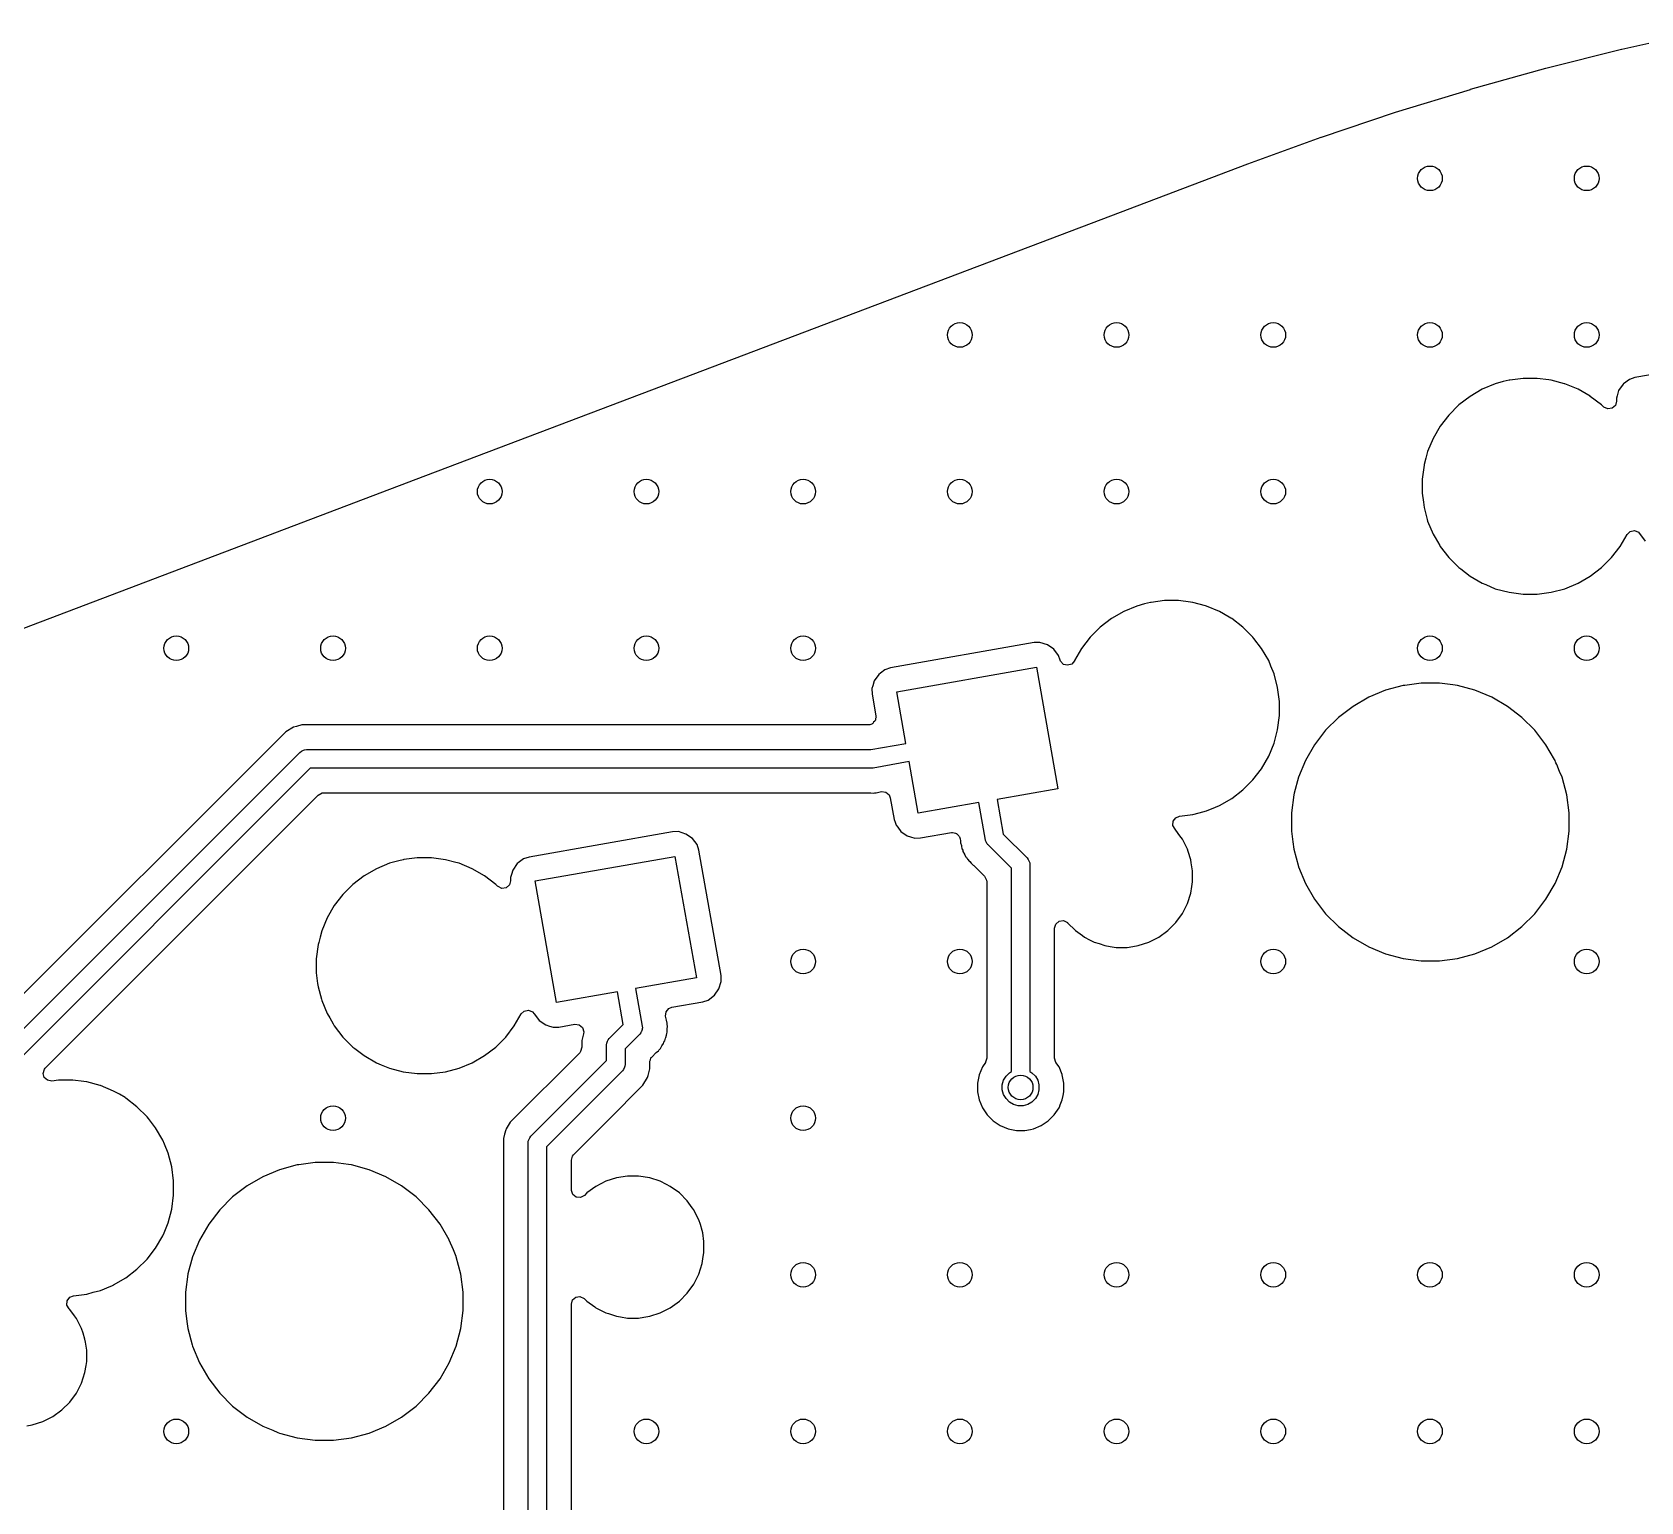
# Model space of a CAD drawing. Extents: x 2.6 to 14.2, y -9.4 to -3.8.
# Drawn here: x 10.091 to 11.118, y -4.775 to -3.837 of the extents above; entities that cross this region are included whole.
import ezdxf

# ---------------------------------------------------------------- set-up
doc = ezdxf.new("R2010")
doc.units = 0
doc.header["$MEASUREMENT"] = 0
doc.layers.add('BLACK', color=7, linetype='CONTINUOUS')

msp = doc.modelspace()

# ---------------------------------------------------------------- linework, layer by layer
at = {"layer": 'BLACK', "linetype": 'CONTINUOUS'}
for p, q in [((11.1056, -3.8481), (11.1543, -3.8372)), ((11.0572, -3.8602), (11.1055, -3.8481)), ((11.1055, -3.8481), (11.1056, -3.8481)), ((11.0091, -3.8736), (11.0571, -3.8602)), ((11.0571, -3.8602), (11.0572, -3.8602)), ((10.9613, -3.8883), (11.009, -3.8737)), ((11.009, -3.8737), (11.0091, -3.8736)), ((10.914, -3.9042), (10.9612, -3.8883)), ((10.9612, -3.8883), (10.9613, -3.8883)), ((10.867, -3.9213), (10.9138, -3.9042)), ((10.9138, -3.9042), (10.914, -3.9042)), ((10.7733, -3.9568), (10.8669, -3.9213)), ((10.8669, -3.9213), (10.867, -3.9213)), ((10.3363, -4.1226), (10.7733, -3.9568)), ((11.2056, -4.0416), (11.114, -4.0577)), ((11.0249, -4.0617), (11.0166, -4.0652)), ((11.03, -4.0603), (11.0249, -4.0617)), ((11.0337, -4.0594), (11.03, -4.0603)), ((11.0341, -4.0593), (11.0337, -4.0594)), ((11.0426, -4.0582), (11.0341, -4.0593)), ((11.0517, -4.0582), (11.0426, -4.0582)), ((11.0426, -4.0582), (11.0426, -4.0582)), ((11.0591, -4.0592), (11.0517, -4.0582)), ((11.0517, -4.0582), (11.0517, -4.0582)), ((11.0606, -4.0594), (11.0591, -4.0592)), ((11.069, -4.0616), (11.0606, -4.0594)), ((11.0693, -4.0617), (11.069, -4.0616)), ((11.0777, -4.0652), (11.0693, -4.0617)), ((11.1065, -4.0619), (11.1036, -4.066)), ((11.1068, -4.0617), (11.1065, -4.0619)), ((11.1105, -4.0589), (11.1068, -4.0617)), ((11.114, -4.0577), (11.1105, -4.0589)), ((11.114, -4.0577), (11.114, -4.0577)), ((11.0016, -4.0752), (10.9952, -4.0816)), ((11.0088, -4.0697), (11.0016, -4.0752)), ((11.0166, -4.0652), (11.0088, -4.0697)), ((11.0166, -4.0652), (11.0166, -4.0652)), ((11.0855, -4.0696), (11.0777, -4.0652)), ((11.0777, -4.0652), (11.0777, -4.0652)), ((11.0855, -4.0697), (11.0855, -4.0696)), ((11.0927, -4.0752), (11.0855, -4.0697)), ((11.0939, -4.0763), (11.0927, -4.0752)), ((11.0927, -4.0752), (11.0927, -4.0752)), ((11.1022, -4.0728), (11.1015, -4.0755)), ((11.1026, -4.0694), (11.1022, -4.0708)), ((11.1022, -4.0708), (11.1022, -4.0708)), ((11.1022, -4.0708), (11.1022, -4.0728)), ((11.1036, -4.066), (11.1026, -4.0694)), ((10.9952, -4.0816), (10.9897, -4.0887)), ((11.0942, -4.0766), (11.0939, -4.0763)), ((11.0967, -4.0777), (11.0942, -4.0766)), ((11.0994, -4.0773), (11.0967, -4.0777)), ((11.1015, -4.0755), (11.0994, -4.0773)), ((10.9897, -4.0887), (10.9852, -4.0966)), ((10.9817, -4.1049), (10.9806, -4.1092)), ((10.9852, -4.0966), (10.9817, -4.1049)), ((10.9852, -4.0966), (10.9852, -4.0966)), ((10.9794, -4.1136), (10.9782, -4.1226)), ((10.9795, -4.1133), (10.9794, -4.1136)), ((10.9794, -4.1136), (10.9794, -4.1136)), ((10.9806, -4.1092), (10.9795, -4.1133)), ((9.4671, -4.4522), (10.3363, -4.1226)), ((10.9782, -4.1226), (10.9782, -4.1316)), ((10.9782, -4.1316), (10.979, -4.1373)), ((10.979, -4.1373), (10.9794, -4.1406)), ((10.9794, -4.1406), (10.9815, -4.1484)), ((10.9815, -4.1484), (10.9817, -4.1493)), ((10.9817, -4.1493), (10.9852, -4.1576)), ((11.109, -4.1579), (11.111, -4.156)), ((11.111, -4.156), (11.1137, -4.1554)), ((11.1137, -4.1554), (11.1162, -4.1565)), ((11.1162, -4.1565), (11.1173, -4.1578)), ((10.9852, -4.1576), (10.9852, -4.1576)), ((10.9852, -4.1576), (10.9865, -4.1599)), ((10.9865, -4.1599), (10.9894, -4.1649)), ((10.9894, -4.1649), (10.9897, -4.1655)), ((10.9897, -4.1655), (10.9952, -4.1726)), ((11.0991, -4.1726), (11.1046, -4.1655)), ((11.1046, -4.1655), (11.109, -4.1579)), ((11.1173, -4.1578), (11.1173, -4.1578)), ((11.1173, -4.1578), (11.1173, -4.1578)), ((11.1173, -4.1578), (11.1175, -4.158)), ((11.1175, -4.158), (11.1175, -4.1581)), ((11.1175, -4.1581), (11.1205, -4.1621)), ((10.9952, -4.1726), (10.9952, -4.1726)), ((10.9952, -4.1726), (11.0016, -4.179)), ((11.0927, -4.179), (11.0991, -4.1726)), ((11.0991, -4.1726), (11.0991, -4.1726)), ((11.0991, -4.1726), (11.0991, -4.1726)), ((11.0016, -4.179), (11.0016, -4.179)), ((11.0016, -4.179), (11.0016, -4.179)), ((11.0016, -4.179), (11.0028, -4.1799)), ((11.0028, -4.1799), (11.0088, -4.1845)), ((11.0088, -4.1845), (11.0088, -4.1845)), ((11.0088, -4.1845), (11.0088, -4.1845)), ((11.0088, -4.1845), (11.0166, -4.189)), ((11.0777, -4.189), (11.0855, -4.1845)), ((11.0855, -4.1845), (11.0927, -4.179)), ((11.0927, -4.179), (11.0927, -4.179)), ((11.0927, -4.179), (11.0927, -4.179)), ((11.0166, -4.189), (11.0166, -4.189)), ((11.0166, -4.189), (11.0166, -4.189)), ((11.0166, -4.189), (11.0188, -4.1899)), ((11.0188, -4.1899), (11.0249, -4.1925)), ((11.0249, -4.1925), (11.0337, -4.1948)), ((11.0337, -4.1948), (11.0426, -4.196)), ((11.0426, -4.196), (11.0426, -4.196)), ((11.0426, -4.196), (11.0517, -4.196)), ((11.0517, -4.196), (11.0606, -4.1948)), ((11.0517, -4.196), (11.0517, -4.196)), ((11.0606, -4.1948), (11.0693, -4.1925)), ((11.0693, -4.1925), (11.0777, -4.189)), ((10.7878, -4.207), (10.7799, -4.2116)), ((10.7961, -4.2036), (10.7878, -4.207)), ((10.7878, -4.207), (10.7878, -4.207)), ((10.8011, -4.2022), (10.7961, -4.2036)), ((10.8048, -4.2013), (10.8011, -4.2022)), ((10.8053, -4.2012), (10.8048, -4.2013)), ((10.8138, -4.2001), (10.8053, -4.2012)), ((10.8228, -4.2001), (10.8138, -4.2001)), ((10.8138, -4.2001), (10.8138, -4.2001)), ((10.8303, -4.2011), (10.8228, -4.2001)), ((10.8228, -4.2001), (10.8228, -4.2001)), ((10.8318, -4.2013), (10.8303, -4.2011)), ((10.8399, -4.2034), (10.8318, -4.2013)), ((10.8405, -4.2036), (10.8399, -4.2034)), ((10.8489, -4.207), (10.8405, -4.2036)), ((10.8515, -4.2086), (10.8489, -4.207)), ((10.8489, -4.207), (10.8489, -4.207)), ((10.8562, -4.2113), (10.8515, -4.2086)), ((10.7728, -4.2171), (10.7664, -4.2235)), ((10.7799, -4.2116), (10.7728, -4.2171)), ((10.8567, -4.2116), (10.8562, -4.2113)), ((10.8638, -4.2171), (10.8567, -4.2116)), ((10.8702, -4.2235), (10.8638, -4.2171)), ((10.8638, -4.2171), (10.8638, -4.2171)), ((10.7306, -4.2269), (10.639, -4.243)), ((10.7343, -4.2268), (10.7306, -4.2269)), ((10.7306, -4.2269), (10.7306, -4.2269)), ((10.7391, -4.2283), (10.7343, -4.2268)), ((10.7432, -4.2311), (10.7391, -4.2283)), ((10.7391, -4.2283), (10.7391, -4.2283)), ((10.7664, -4.2235), (10.7609, -4.2306)), ((10.8708, -4.2242), (10.8702, -4.2235)), ((10.8702, -4.2235), (10.8702, -4.2235)), ((10.8702, -4.2235), (10.8702, -4.2235)), ((10.8757, -4.2306), (10.8708, -4.2242)), ((10.7462, -4.2351), (10.7432, -4.2311)), ((10.7432, -4.2311), (10.7432, -4.2311)), ((10.7472, -4.2382), (10.7462, -4.2351)), ((10.7462, -4.2351), (10.7462, -4.2351)), ((10.7462, -4.2351), (10.7462, -4.2351)), ((10.7475, -4.2388), (10.7472, -4.2382)), ((10.7494, -4.2408), (10.7475, -4.2388)), ((10.7563, -4.2386), (10.7546, -4.2406)), ((10.7564, -4.2384), (10.7563, -4.2386)), ((10.7563, -4.2386), (10.7563, -4.2386)), ((10.7609, -4.2306), (10.7564, -4.2384)), ((10.8803, -4.2384), (10.8757, -4.2306)), ((10.8757, -4.2306), (10.8757, -4.2306)), ((10.8757, -4.2306), (10.8757, -4.2306)), ((10.8817, -4.242), (10.8803, -4.2384)), ((10.8803, -4.2384), (10.8803, -4.2384)), ((10.8803, -4.2384), (10.8803, -4.2384)), ((10.6314, -4.2472), (10.6286, -4.2513)), ((10.6325, -4.2464), (10.6314, -4.2472)), ((10.6354, -4.2442), (10.6325, -4.2464)), ((10.639, -4.243), (10.6354, -4.2442)), ((10.639, -4.243), (10.639, -4.243)), ((10.6429, -4.2583), (10.7321, -4.2426)), ((10.7321, -4.2426), (10.7458, -4.3202)), ((10.752, -4.2414), (10.7494, -4.2408)), ((10.7546, -4.2406), (10.752, -4.2414)), ((10.8837, -4.2468), (10.8817, -4.242)), ((10.886, -4.2555), (10.8837, -4.2468)), ((10.6276, -4.2544), (10.6271, -4.2561)), ((10.6271, -4.2561), (10.6271, -4.2561)), ((10.6271, -4.2561), (10.6272, -4.2599)), ((10.6272, -4.2599), (10.6272, -4.2599)), ((10.6272, -4.2599), (10.6296, -4.2737)), ((10.6286, -4.2513), (10.6276, -4.2544)), ((10.6487, -4.2913), (10.6429, -4.2583)), ((10.8872, -4.2645), (10.886, -4.2555)), ((10.9549, -4.2573), (10.9441, -4.2618)), ((10.9661, -4.2543), (10.9549, -4.2573)), ((10.9549, -4.2573), (10.9549, -4.2573)), ((10.9672, -4.2542), (10.9661, -4.2543)), ((10.9776, -4.2528), (10.9672, -4.2542)), ((10.9892, -4.2528), (10.9776, -4.2528)), ((10.9776, -4.2528), (10.9776, -4.2528)), ((10.9977, -4.2539), (10.9892, -4.2528)), ((10.9892, -4.2528), (10.9892, -4.2528)), ((11.0007, -4.2543), (10.9977, -4.2539)), ((11.0119, -4.2573), (11.0007, -4.2543)), ((11.0227, -4.2618), (11.0119, -4.2573)), ((11.0119, -4.2573), (11.0119, -4.2573)), ((11.0119, -4.2573), (11.0119, -4.2573)), ((10.8872, -4.2735), (10.8872, -4.2645)), ((10.9341, -4.2676), (10.9248, -4.2747)), ((10.9441, -4.2618), (10.9341, -4.2676)), ((10.9441, -4.2618), (10.9441, -4.2618)), ((11.0327, -4.2676), (11.0227, -4.2618)), ((11.0227, -4.2618), (11.0227, -4.2618)), ((11.0419, -4.2747), (11.0327, -4.2676)), ((10.26, -4.2804), (10.2579, -4.2809)), ((10.2634, -4.2795), (10.26, -4.2804)), ((10.26, -4.2804), (10.26, -4.2804)), ((10.6246, -4.2795), (10.2634, -4.2795)), ((10.6254, -4.2794), (10.6246, -4.2795)), ((10.6257, -4.2793), (10.6254, -4.2794)), ((10.627, -4.2789), (10.6257, -4.2793)), ((10.6272, -4.2787), (10.627, -4.2789)), ((10.6276, -4.2786), (10.6272, -4.2787)), ((10.6282, -4.2778), (10.6276, -4.2786)), ((10.629, -4.277), (10.6282, -4.2778)), ((10.6291, -4.2767), (10.629, -4.277)), ((10.6293, -4.2764), (10.6291, -4.2767)), ((10.6294, -4.2754), (10.6293, -4.2764)), ((10.6297, -4.2744), (10.6294, -4.2754)), ((10.6296, -4.2737), (10.6296, -4.274)), ((10.6296, -4.274), (10.6297, -4.2744)), ((10.886, -4.2825), (10.8872, -4.2735)), ((10.9248, -4.2747), (10.9166, -4.2829)), ((10.9248, -4.2747), (10.9248, -4.2747)), ((11.0502, -4.2829), (11.0419, -4.2747)), ((11.0419, -4.2747), (11.0419, -4.2747)), ((10.253, -4.2838), (10.0069, -4.5299)), ((10.2579, -4.2809), (10.253, -4.2838)), ((10.253, -4.2838), (10.253, -4.2838)), ((10.2579, -4.2809), (10.2579, -4.2809)), ((10.8837, -4.2912), (10.886, -4.2825)), ((10.9166, -4.2829), (10.9096, -4.2921)), ((10.9166, -4.2829), (10.9166, -4.2829)), ((11.0572, -4.2921), (11.0502, -4.2829)), ((11.0502, -4.2829), (11.0502, -4.2829)), ((10.0069, -4.5522), (10.2621, -4.297)), ((10.2621, -4.297), (10.263, -4.2962)), ((10.263, -4.2962), (10.2644, -4.2956)), ((10.2644, -4.2956), (10.2651, -4.2953)), ((10.2651, -4.2953), (10.2663, -4.2952)), ((10.2663, -4.2952), (10.6264, -4.2952)), ((10.6264, -4.2952), (10.6487, -4.2913)), ((10.8757, -4.3074), (10.8803, -4.2995)), ((10.8803, -4.2995), (10.8837, -4.2912)), ((10.9096, -4.2921), (10.9038, -4.3022)), ((11.0627, -4.3016), (11.0572, -4.2921)), ((10.2687, -4.307), (10.0265, -4.5493)), ((10.6267, -4.307), (10.2687, -4.307)), ((10.6268, -4.307), (10.6267, -4.307)), ((10.6269, -4.307), (10.6268, -4.307)), ((10.6268, -4.307), (10.6268, -4.307)), ((10.6272, -4.307), (10.6269, -4.307)), ((10.6279, -4.307), (10.6272, -4.307)), ((10.6508, -4.3029), (10.6279, -4.307)), ((10.6566, -4.3359), (10.6508, -4.3029)), ((10.8702, -4.3145), (10.8757, -4.3074)), ((10.9038, -4.3022), (10.8993, -4.3129)), ((10.9038, -4.3022), (10.9038, -4.3022)), ((11.063, -4.3022), (11.0627, -4.3016)), ((11.0634, -4.3031), (11.063, -4.3022)), ((11.0636, -4.3036), (11.0634, -4.3031)), ((11.0641, -4.3048), (11.0636, -4.3036)), ((11.0659, -4.3091), (11.0641, -4.3048)), ((11.0675, -4.3129), (11.0659, -4.3091)), ((10.7458, -4.3202), (10.707, -4.327)), ((10.8567, -4.3264), (10.8638, -4.3209)), ((10.8638, -4.3209), (10.8702, -4.3145)), ((10.8638, -4.3209), (10.8638, -4.3209)), ((10.8638, -4.3209), (10.8638, -4.3209)), ((10.8702, -4.3145), (10.8702, -4.3145)), ((10.8702, -4.3145), (10.8702, -4.3145)), ((10.8993, -4.3129), (10.8966, -4.323)), ((10.8993, -4.3129), (10.8993, -4.3129)), ((11.0705, -4.3241), (11.0675, -4.3129)), ((10.0996, -4.4985), (10.2738, -4.3242)), ((10.2738, -4.3242), (10.2762, -4.3229)), ((10.2762, -4.3229), (10.2773, -4.3228)), ((10.2773, -4.3228), (10.6237, -4.3228)), ((10.6237, -4.3228), (10.624, -4.3228)), ((10.624, -4.3228), (10.624, -4.3228)), ((10.624, -4.3228), (10.6257, -4.3228)), ((10.6257, -4.3228), (10.6257, -4.3228)), ((10.6257, -4.3228), (10.6262, -4.3228)), ((10.6262, -4.3228), (10.6263, -4.3228)), ((10.6263, -4.3228), (10.6278, -4.323)), ((10.6278, -4.323), (10.6288, -4.3228)), ((10.6288, -4.3228), (10.6297, -4.3228)), ((10.6297, -4.3228), (10.6316, -4.3223)), ((10.6316, -4.3223), (10.6332, -4.322)), ((10.6332, -4.322), (10.6359, -4.3223)), ((10.6359, -4.3223), (10.6381, -4.3241)), ((10.6381, -4.3241), (10.6388, -4.326)), ((10.6388, -4.326), (10.6413, -4.3398)), ((10.6954, -4.329), (10.6566, -4.3359)), ((10.6996, -4.353), (10.6954, -4.329)), ((10.707, -4.327), (10.7109, -4.3491)), ((10.8405, -4.3344), (10.8463, -4.332)), ((10.8463, -4.332), (10.8488, -4.3309)), ((10.8488, -4.3309), (10.8489, -4.3309)), ((10.8489, -4.3309), (10.8567, -4.3264)), ((10.8489, -4.3309), (10.8489, -4.3309)), ((10.8489, -4.3309), (10.8489, -4.3309)), ((10.8963, -4.3241), (10.8948, -4.3356)), ((10.8966, -4.323), (10.8963, -4.3241)), ((10.8963, -4.3241), (10.8963, -4.3241)), ((11.072, -4.3356), (11.0705, -4.3241)), ((10.6413, -4.3398), (10.6413, -4.3398)), ((10.6413, -4.3398), (10.6419, -4.3416)), ((10.6419, -4.3416), (10.6425, -4.3434)), ((10.8192, -4.3437), (10.8194, -4.341)), ((10.8194, -4.341), (10.821, -4.3388)), ((10.821, -4.3388), (10.8233, -4.3378)), ((10.8233, -4.3378), (10.8318, -4.3367)), ((10.8318, -4.3367), (10.8359, -4.3356)), ((10.8359, -4.3356), (10.8405, -4.3344)), ((10.8948, -4.3356), (10.8948, -4.3472)), ((11.072, -4.3472), (11.072, -4.3356)), ((10.4999, -4.3477), (10.4083, -4.3638)), ((10.5037, -4.3476), (10.4999, -4.3477)), ((10.4999, -4.3477), (10.4999, -4.3477)), ((10.5084, -4.3491), (10.5037, -4.3476)), ((10.5125, -4.3519), (10.5084, -4.3491)), ((10.5084, -4.3491), (10.5084, -4.3491)), ((10.5155, -4.3559), (10.5125, -4.3519)), ((10.5125, -4.3519), (10.5125, -4.3519)), ((10.6425, -4.3434), (10.6436, -4.3448)), ((10.6436, -4.3448), (10.6455, -4.3474)), ((10.6455, -4.3474), (10.6455, -4.3474)), ((10.6455, -4.3474), (10.6496, -4.3502)), ((10.6496, -4.3502), (10.6496, -4.3502)), ((10.6496, -4.3502), (10.6517, -4.3509)), ((10.6517, -4.3509), (10.6544, -4.3517)), ((10.6544, -4.3517), (10.6581, -4.3516)), ((10.6581, -4.3516), (10.6778, -4.3482)), ((10.6778, -4.3482), (10.6781, -4.3482)), ((10.6781, -4.3482), (10.6785, -4.3481)), ((10.6785, -4.3481), (10.6795, -4.3484)), ((10.6795, -4.3484), (10.6805, -4.3485)), ((10.6805, -4.3485), (10.6808, -4.3487)), ((10.6808, -4.3487), (10.6811, -4.3488)), ((10.6811, -4.3488), (10.6818, -4.3495)), ((10.6818, -4.3495), (10.6826, -4.3502)), ((10.6826, -4.3502), (10.6828, -4.3506)), ((10.6828, -4.3506), (10.683, -4.3508)), ((10.683, -4.3508), (10.6834, -4.3521)), ((10.6834, -4.3521), (10.6837, -4.3534)), ((10.7109, -4.3491), (10.7262, -4.3644)), ((10.8205, -4.3461), (10.8192, -4.3437)), ((10.821, -4.3466), (10.8205, -4.3461)), ((10.8236, -4.3503), (10.821, -4.3466)), ((10.821, -4.3466), (10.821, -4.3466)), ((10.8252, -4.3524), (10.8236, -4.3503)), ((10.8269, -4.3558), (10.8252, -4.3524)), ((10.8948, -4.3472), (10.8957, -4.3542)), ((11.0705, -4.3587), (11.072, -4.3472)), ((10.5167, -4.3595), (10.5155, -4.3559)), ((10.5309, -4.4394), (10.5167, -4.3595)), ((10.6837, -4.3534), (10.6837, -4.3542)), ((10.6837, -4.3542), (10.6837, -4.3548)), ((10.6837, -4.3548), (10.6842, -4.3564)), ((10.6842, -4.3564), (10.6843, -4.3568)), ((10.6843, -4.3568), (10.6845, -4.3585)), ((10.6845, -4.3585), (10.6847, -4.3588)), ((10.6847, -4.3588), (10.685, -4.3594)), ((10.685, -4.3594), (10.6852, -4.3603)), ((10.6852, -4.3603), (10.6862, -4.3619)), ((10.6862, -4.3619), (10.6862, -4.362)), ((10.6862, -4.362), (10.6862, -4.3621)), ((10.6862, -4.3621), (10.6862, -4.3621)), ((10.6862, -4.3621), (10.687, -4.3637)), ((10.6996, -4.3531), (10.6996, -4.353)), ((10.6996, -4.353), (10.6996, -4.353)), ((10.6996, -4.3532), (10.6996, -4.3531)), ((10.6999, -4.3541), (10.6996, -4.3532)), ((10.7002, -4.3546), (10.6999, -4.3541)), ((10.7005, -4.3552), (10.7002, -4.3546)), ((10.7011, -4.3559), (10.7005, -4.3552)), ((10.7005, -4.3552), (10.7005, -4.3552)), ((10.7011, -4.356), (10.7011, -4.3559)), ((10.7012, -4.356), (10.7011, -4.356)), ((10.7012, -4.3561), (10.7012, -4.356)), ((10.7161, -4.371), (10.7012, -4.3561)), ((10.8284, -4.3588), (10.8269, -4.3558)), ((10.8289, -4.3602), (10.8284, -4.3588)), ((10.8284, -4.3588), (10.8284, -4.3588)), ((10.8306, -4.3655), (10.8289, -4.3602)), ((10.8957, -4.3542), (10.8963, -4.3587)), ((10.8963, -4.3587), (10.8993, -4.3698)), ((11.0675, -4.37), (11.0705, -4.3587)), ((10.3109, -4.3713), (10.3031, -4.3758)), ((10.3192, -4.3678), (10.3109, -4.3713)), ((10.3109, -4.3713), (10.3109, -4.3713)), ((10.3253, -4.3662), (10.3192, -4.3678)), ((10.328, -4.3655), (10.3253, -4.3662)), ((10.3284, -4.3654), (10.328, -4.3655)), ((10.3369, -4.3643), (10.3284, -4.3654)), ((10.346, -4.3643), (10.3369, -4.3643)), ((10.3369, -4.3643), (10.3369, -4.3643)), ((10.3534, -4.3653), (10.346, -4.3643)), ((10.346, -4.3643), (10.346, -4.3643)), ((10.3549, -4.3655), (10.3534, -4.3653)), ((10.3616, -4.3673), (10.3549, -4.3655)), ((10.3636, -4.3678), (10.3616, -4.3673)), ((10.372, -4.3713), (10.3636, -4.3678)), ((10.3798, -4.3758), (10.372, -4.3713)), ((10.372, -4.3713), (10.372, -4.3713)), ((10.3979, -4.3721), (10.3971, -4.3749)), ((10.4008, -4.368), (10.3979, -4.3721)), ((10.4014, -4.3676), (10.4008, -4.368)), ((10.4048, -4.365), (10.4014, -4.3676)), ((10.4083, -4.3638), (10.4048, -4.365)), ((10.4083, -4.3638), (10.4083, -4.3638)), ((10.4123, -4.3791), (10.5014, -4.3634)), ((10.5014, -4.3634), (10.5151, -4.441)), ((10.687, -4.3637), (10.687, -4.3637)), ((10.687, -4.3637), (10.6873, -4.3641)), ((10.6873, -4.3641), (10.6876, -4.3644)), ((10.6876, -4.3644), (10.6881, -4.3652)), ((10.6881, -4.3652), (10.6894, -4.3666)), ((10.6894, -4.3666), (10.6895, -4.3667)), ((10.6895, -4.3667), (10.6904, -4.3678)), ((10.6904, -4.3678), (10.6906, -4.368)), ((10.6906, -4.368), (10.6911, -4.3683)), ((10.6911, -4.3683), (10.6917, -4.3689)), ((10.6917, -4.3689), (10.6921, -4.3693)), ((10.6921, -4.3693), (10.6921, -4.3693)), ((10.6921, -4.3693), (10.6923, -4.3695)), ((10.6923, -4.3695), (10.6923, -4.3695)), ((10.6923, -4.3695), (10.6923, -4.3695)), ((10.6923, -4.3695), (10.6989, -4.3761)), ((10.7161, -4.5007), (10.7161, -4.371)), ((10.7262, -4.3644), (10.7269, -4.3653)), ((10.7269, -4.3653), (10.7273, -4.3662)), ((10.7273, -4.3662), (10.7278, -4.3674)), ((10.7278, -4.3674), (10.7279, -4.3686)), ((10.7279, -4.3686), (10.7279, -4.5007)), ((10.8309, -4.3676), (10.8306, -4.3655)), ((10.8317, -4.3726), (10.8309, -4.3676)), ((10.8317, -4.3797), (10.8317, -4.3726)), ((10.8993, -4.3698), (10.8993, -4.37)), ((10.8993, -4.37), (10.8993, -4.37)), ((10.8993, -4.37), (10.9038, -4.3807)), ((11.063, -4.3807), (11.0675, -4.37)), ((10.2959, -4.3813), (10.2895, -4.3877)), ((10.3031, -4.3758), (10.2959, -4.3813)), ((10.387, -4.3813), (10.3798, -4.3758)), ((10.3882, -4.3825), (10.387, -4.3813)), ((10.387, -4.3813), (10.387, -4.3813)), ((10.3885, -4.3827), (10.3882, -4.3825)), ((10.391, -4.3838), (10.3885, -4.3827)), ((10.3958, -4.3816), (10.3937, -4.3834)), ((10.3965, -4.3789), (10.3958, -4.3816)), ((10.3971, -4.3749), (10.3964, -4.3769)), ((10.3964, -4.3769), (10.3964, -4.3769)), ((10.3964, -4.3769), (10.3965, -4.3789)), ((10.4259, -4.4567), (10.4123, -4.3791)), ((10.6989, -4.3761), (10.7002, -4.3785)), ((10.7002, -4.3785), (10.7004, -4.3796)), ((10.7004, -4.3796), (10.7004, -4.4922)), ((10.8306, -4.3868), (10.8313, -4.3826)), ((10.8313, -4.3826), (10.8317, -4.3797)), ((10.9038, -4.3807), (10.9038, -4.3807)), ((10.9038, -4.3807), (10.9096, -4.3908)), ((11.0572, -4.3908), (11.063, -4.3807)), ((10.2895, -4.3877), (10.284, -4.3948)), ((10.3937, -4.3834), (10.391, -4.3838)), ((10.8252, -4.3999), (10.8284, -4.3935)), ((10.8284, -4.3935), (10.8306, -4.3868)), ((10.9096, -4.3908), (10.9166, -4.4)), ((11.0502, -4.4), (11.0572, -4.3908)), ((10.2795, -4.4027), (10.276, -4.411)), ((10.284, -4.3948), (10.2795, -4.4027)), ((10.2795, -4.4027), (10.2795, -4.4027)), ((10.821, -4.4057), (10.8252, -4.3999)), ((10.9166, -4.4), (10.9166, -4.4)), ((10.9166, -4.4), (10.9248, -4.4082)), ((11.0419, -4.4082), (11.0502, -4.4)), ((10.276, -4.411), (10.275, -4.4149)), ((10.7437, -4.4093), (10.7445, -4.4066)), ((10.7437, -4.4922), (10.7437, -4.4093)), ((10.7445, -4.4066), (10.7466, -4.4048)), ((10.7466, -4.4048), (10.7493, -4.4044)), ((10.7493, -4.4044), (10.7518, -4.4056)), ((10.7518, -4.4056), (10.752, -4.4058)), ((10.752, -4.4058), (10.7569, -4.4107)), ((10.7569, -4.4107), (10.7569, -4.4107)), ((10.7569, -4.4107), (10.7615, -4.414)), ((10.7615, -4.414), (10.7627, -4.4149)), ((10.8102, -4.4149), (10.8159, -4.4107)), ((10.8159, -4.4107), (10.821, -4.4057)), ((10.9248, -4.4082), (10.9248, -4.4082)), ((10.9248, -4.4082), (10.9341, -4.4153)), ((11.0327, -4.4153), (11.0419, -4.4082)), ((10.2737, -4.4197), (10.2725, -4.4287)), ((10.2741, -4.4183), (10.2737, -4.4197)), ((10.2737, -4.4197), (10.2737, -4.4197)), ((10.275, -4.4149), (10.2741, -4.4183)), ((10.7627, -4.4149), (10.766, -4.4166)), ((10.766, -4.4166), (10.769, -4.4181)), ((10.769, -4.4181), (10.769, -4.4181)), ((10.769, -4.4181), (10.7721, -4.4191)), ((10.7721, -4.4191), (10.7758, -4.4203)), ((10.7758, -4.4203), (10.7791, -4.4209)), ((10.7791, -4.4209), (10.7829, -4.4215)), ((10.7829, -4.4215), (10.7829, -4.4215)), ((10.7829, -4.4215), (10.79, -4.4215)), ((10.79, -4.4215), (10.7936, -4.4209)), ((10.7936, -4.4209), (10.797, -4.4203)), ((10.797, -4.4203), (10.8038, -4.4181)), ((10.8038, -4.4181), (10.8102, -4.4149)), ((10.9341, -4.4153), (10.9441, -4.4211)), ((10.9441, -4.4211), (10.9441, -4.4211)), ((10.9441, -4.4211), (10.9441, -4.4211)), ((10.9441, -4.4211), (10.9549, -4.4255)), ((11.0119, -4.4255), (11.0227, -4.4211)), ((11.0227, -4.4211), (11.0327, -4.4153)), ((10.2725, -4.4287), (10.2725, -4.4377)), ((10.9549, -4.4255), (10.9661, -4.4285)), ((10.9661, -4.4285), (10.9776, -4.43)), ((10.9776, -4.43), (10.9776, -4.43)), ((10.9776, -4.43), (10.9892, -4.43)), ((10.9892, -4.43), (11.0007, -4.4285)), ((10.9892, -4.43), (10.9892, -4.43)), ((11.0007, -4.4285), (11.0119, -4.4255)), ((10.2725, -4.4377), (10.2734, -4.4446)), ((10.2734, -4.4446), (10.2737, -4.4467)), ((10.5151, -4.441), (10.4763, -4.4478)), ((10.5295, -4.448), (10.5309, -4.4432)), ((10.5309, -4.4432), (10.5309, -4.4394)), ((10.2737, -4.4467), (10.2758, -4.4546)), ((10.2758, -4.4546), (10.276, -4.4554)), ((10.4647, -4.4498), (10.4259, -4.4567)), ((10.4684, -4.4707), (10.4647, -4.4498)), ((10.4763, -4.4478), (10.4805, -4.4717)), ((10.5191, -4.4563), (10.5226, -4.4551)), ((10.5226, -4.4551), (10.5266, -4.452)), ((10.5266, -4.452), (10.5295, -4.448)), ((10.276, -4.4554), (10.2795, -4.4637)), ((10.2795, -4.4637), (10.2795, -4.4637)), ((10.2795, -4.4637), (10.2811, -4.4665)), ((10.3989, -4.4716), (10.4033, -4.464)), ((10.4033, -4.464), (10.4052, -4.4621)), ((10.4052, -4.4621), (10.408, -4.4615)), ((10.408, -4.4615), (10.4105, -4.4626)), ((10.4105, -4.4626), (10.4116, -4.4639)), ((10.4116, -4.4639), (10.4116, -4.4639)), ((10.4116, -4.4639), (10.4116, -4.4639)), ((10.4116, -4.4639), (10.4118, -4.4641)), ((10.4118, -4.4641), (10.4118, -4.4642)), ((10.4118, -4.4642), (10.4148, -4.4682)), ((10.4954, -4.4654), (10.4957, -4.4627)), ((10.4959, -4.468), (10.4954, -4.4654)), ((10.4957, -4.4627), (10.4975, -4.4605)), ((10.4975, -4.4605), (10.4994, -4.4597)), ((10.4994, -4.4597), (10.5191, -4.4563)), ((10.2811, -4.4665), (10.2832, -4.4702)), ((10.2832, -4.4702), (10.284, -4.4716)), ((10.284, -4.4716), (10.2895, -4.4787)), ((10.3934, -4.4787), (10.3989, -4.4716)), ((10.4148, -4.4682), (10.4148, -4.4682)), ((10.4148, -4.4682), (10.4189, -4.471)), ((10.4189, -4.471), (10.4189, -4.471)), ((10.4189, -4.471), (10.4213, -4.4718)), ((10.4213, -4.4718), (10.4237, -4.4725)), ((10.4237, -4.4725), (10.4274, -4.4724)), ((10.4274, -4.4724), (10.4376, -4.4706)), ((10.4376, -4.4706), (10.4403, -4.4709)), ((10.4403, -4.4709), (10.4424, -4.4727)), ((10.4424, -4.4727), (10.4433, -4.4753)), ((10.4433, -4.4753), (10.4431, -4.4767)), ((10.4595, -4.4796), (10.4684, -4.4707)), ((10.4798, -4.4755), (10.4796, -4.476)), ((10.4801, -4.4751), (10.4798, -4.4755)), ((10.4803, -4.4745), (10.4801, -4.4751)), ((10.4805, -4.4739), (10.4803, -4.4745)), ((10.4805, -4.4717), (10.4806, -4.4728)), ((10.4806, -4.4728), (10.4805, -4.4734)), ((10.4805, -4.4734), (10.4805, -4.4739)), ((10.4964, -4.4699), (10.4959, -4.468)), ((10.4962, -4.4765), (10.4964, -4.4756)), ((10.4964, -4.4708), (10.4964, -4.4699)), ((10.4966, -4.4718), (10.4964, -4.4708)), ((10.4964, -4.4737), (10.4966, -4.4718)), ((10.4964, -4.4756), (10.4964, -4.4737)), ((10.2895, -4.4787), (10.2895, -4.4787)), ((10.2895, -4.4787), (10.2959, -4.4851)), ((10.2959, -4.4851), (10.2959, -4.4851)), ((10.2959, -4.4851), (10.2959, -4.4851)), ((10.2959, -4.4851), (10.2971, -4.486)), ((10.3798, -4.4906), (10.387, -4.4851)), ((10.387, -4.4851), (10.3934, -4.4787)), ((10.387, -4.4851), (10.387, -4.4851)), ((10.387, -4.4851), (10.387, -4.4851)), ((10.3934, -4.4787), (10.3934, -4.4787)), ((10.3934, -4.4787), (10.3934, -4.4787)), ((10.442, -4.4852), (10.4412, -4.4879)), ((10.4431, -4.4767), (10.442, -4.4809)), ((10.442, -4.4809), (10.442, -4.4852)), ((10.4578, -4.4838), (10.4579, -4.4826)), ((10.4578, -4.4938), (10.4578, -4.4838)), ((10.4579, -4.4826), (10.4584, -4.4814)), ((10.4584, -4.4814), (10.4588, -4.4805)), ((10.4588, -4.4805), (10.4595, -4.4796)), ((10.4789, -4.4769), (10.4696, -4.4862)), ((10.4796, -4.476), (10.4789, -4.4769)), ((10.4921, -4.486), (10.493, -4.4844)), ((10.493, -4.4844), (10.4941, -4.4828)), ((10.4941, -4.4828), (10.4944, -4.4819)), ((10.4944, -4.4819), (10.4949, -4.4811)), ((10.4949, -4.4811), (10.4954, -4.4795)), ((10.4954, -4.4795), (10.4955, -4.479)), ((10.4955, -4.479), (10.4961, -4.4775)), ((10.4961, -4.4775), (10.4962, -4.4765)), ((10.2971, -4.486), (10.3031, -4.4906)), ((10.3031, -4.4906), (10.3031, -4.4906)), ((10.3031, -4.4906), (10.3031, -4.4906)), ((10.3031, -4.4906), (10.3109, -4.4951)), ((10.3109, -4.4951), (10.3109, -4.4951)), ((10.3109, -4.4951), (10.3109, -4.4951)), ((10.3109, -4.4951), (10.3139, -4.4964)), ((10.3636, -4.4986), (10.372, -4.4951)), ((10.372, -4.4951), (10.3798, -4.4906)), ((10.4406, -4.4887), (10.3963, -4.533)), ((10.4094, -4.5421), (10.4578, -4.4938)), ((10.4412, -4.4879), (10.4406, -4.4887)), ((10.4696, -4.4862), (10.4696, -4.4962)), ((10.4854, -4.4941), (10.4858, -4.4932)), ((10.4854, -4.4945), (10.4854, -4.4941)), ((10.4854, -4.4991), (10.4854, -4.4945)), ((10.4858, -4.4932), (10.4861, -4.4921)), ((10.4861, -4.4921), (10.4865, -4.4917)), ((10.4865, -4.4917), (10.4865, -4.4916)), ((10.4865, -4.4916), (10.4866, -4.4916)), ((10.4866, -4.4916), (10.4868, -4.4913)), ((10.4868, -4.4913), (10.4892, -4.4889)), ((10.4892, -4.4889), (10.4895, -4.4886)), ((10.4895, -4.4886), (10.4908, -4.4875)), ((10.4908, -4.4875), (10.4911, -4.4871)), ((10.4911, -4.4871), (10.4917, -4.4864)), ((10.4917, -4.4864), (10.4921, -4.486)), ((10.4921, -4.486), (10.4921, -4.486)), ((10.4921, -4.486), (10.4921, -4.486)), ((10.6995, -4.4949), (10.6976, -4.4978)), ((10.6996, -4.4948), (10.6995, -4.4949)), ((10.7004, -4.4922), (10.6996, -4.4948)), ((10.7437, -4.4923), (10.7437, -4.4922)), ((10.7445, -4.4949), (10.7437, -4.4923)), ((10.7465, -4.4978), (10.7445, -4.4949)), ((10.0982, -4.5019), (10.099, -4.4992)), ((10.0989, -4.5045), (10.0982, -4.5019)), ((10.101, -4.5063), (10.0989, -4.5045)), ((10.099, -4.4992), (10.0996, -4.4985)), ((10.1037, -4.5068), (10.101, -4.5063)), ((10.1081, -4.5062), (10.1037, -4.5068)), ((10.1171, -4.5062), (10.1081, -4.5062)), ((10.1081, -4.5062), (10.1081, -4.5062)), ((10.1081, -4.5062), (10.1081, -4.5062)), ((10.1241, -4.5071), (10.1171, -4.5062)), ((10.1171, -4.5062), (10.1171, -4.5062)), ((10.3139, -4.4964), (10.3192, -4.4986)), ((10.3192, -4.4986), (10.328, -4.5009)), ((10.328, -4.5009), (10.3369, -4.5021)), ((10.3369, -4.5021), (10.3369, -4.5021)), ((10.3369, -4.5021), (10.346, -4.5021)), ((10.346, -4.5021), (10.3549, -4.5009)), ((10.346, -4.5021), (10.346, -4.5021)), ((10.3549, -4.5009), (10.3636, -4.4986)), ((10.4679, -4.5004), (10.4195, -4.5488)), ((10.4686, -4.4995), (10.4679, -4.5004)), ((10.4692, -4.498), (10.4686, -4.4995)), ((10.4695, -4.4974), (10.4692, -4.498)), ((10.4696, -4.4962), (10.4695, -4.4974)), ((10.481, -4.5095), (10.4839, -4.5046)), ((10.4839, -4.5046), (10.4843, -4.5032)), ((10.4843, -4.5032), (10.4854, -4.4991)), ((10.6955, -4.5028), (10.6944, -4.5081)), ((10.6976, -4.4978), (10.6955, -4.5028)), ((10.6955, -4.5028), (10.6955, -4.5028)), ((10.6976, -4.4978), (10.6976, -4.4978)), ((10.7103, -4.5093), (10.7111, -4.5063)), ((10.7111, -4.5063), (10.7127, -4.5037)), ((10.7127, -4.5037), (10.7148, -4.5015)), ((10.7148, -4.5015), (10.7161, -4.5007)), ((10.7279, -4.5007), (10.7292, -4.5015)), ((10.7292, -4.5015), (10.7314, -4.5037)), ((10.7314, -4.5037), (10.7329, -4.5063)), ((10.7329, -4.5063), (10.7337, -4.5093)), ((10.7484, -4.5026), (10.7465, -4.4978)), ((10.7465, -4.4978), (10.7465, -4.4978)), ((10.7485, -4.5028), (10.7484, -4.5026)), ((10.7496, -4.5081), (10.7485, -4.5028)), ((10.7485, -4.5028), (10.7485, -4.5028)), ((10.7485, -4.5028), (10.7485, -4.5028)), ((10.1261, -4.5074), (10.1241, -4.5071)), ((10.1347, -4.5097), (10.1261, -4.5074)), ((10.1348, -4.5097), (10.1347, -4.5097)), ((10.1431, -4.5132), (10.1348, -4.5097)), ((10.1469, -4.5153), (10.1431, -4.5132)), ((10.1431, -4.5132), (10.1431, -4.5132)), ((10.1505, -4.5174), (10.1469, -4.5153)), ((10.4588, -4.5317), (10.481, -4.5095)), ((10.6944, -4.5081), (10.6944, -4.5081)), ((10.6944, -4.5081), (10.6944, -4.5136)), ((10.6944, -4.5136), (10.6944, -4.5136)), ((10.6944, -4.5136), (10.6944, -4.5136)), ((10.6944, -4.5136), (10.6955, -4.5189)), ((10.7103, -4.5124), (10.7103, -4.5093)), ((10.7111, -4.5154), (10.7103, -4.5124)), ((10.7127, -4.518), (10.7111, -4.5154)), ((10.7329, -4.5154), (10.7314, -4.518)), ((10.7337, -4.5124), (10.7329, -4.5154)), ((10.7337, -4.5093), (10.7337, -4.5124)), ((10.7485, -4.5189), (10.7491, -4.516)), ((10.7491, -4.516), (10.7496, -4.5136)), ((10.7496, -4.5136), (10.7496, -4.5081)), ((10.151, -4.5177), (10.1505, -4.5174)), ((10.1581, -4.5232), (10.151, -4.5177)), ((10.1645, -4.5296), (10.1581, -4.5232)), ((10.1581, -4.5232), (10.1581, -4.5232)), ((10.6955, -4.5189), (10.6955, -4.5189)), ((10.6955, -4.5189), (10.6976, -4.5239)), ((10.6976, -4.5239), (10.6976, -4.5239)), ((10.6976, -4.5239), (10.7006, -4.5284)), ((10.7148, -4.5202), (10.7127, -4.518)), ((10.7175, -4.5218), (10.7148, -4.5202)), ((10.7205, -4.5226), (10.7175, -4.5218)), ((10.7236, -4.5226), (10.7205, -4.5226)), ((10.7265, -4.5218), (10.7236, -4.5226)), ((10.7292, -4.5202), (10.7265, -4.5218)), ((10.7314, -4.518), (10.7292, -4.5202)), ((10.7434, -4.5284), (10.7465, -4.5239)), ((10.7465, -4.5239), (10.7467, -4.5234)), ((10.7467, -4.5234), (10.7473, -4.5219)), ((10.7473, -4.5219), (10.7485, -4.5189)), ((10.1655, -4.5308), (10.1645, -4.5296)), ((10.1645, -4.5296), (10.1645, -4.5296)), ((10.1645, -4.5296), (10.1645, -4.5296)), ((10.17, -4.5367), (10.1655, -4.5308)), ((10.1745, -4.5445), (10.17, -4.5367)), ((10.17, -4.5367), (10.17, -4.5367)), ((10.17, -4.5367), (10.17, -4.5367)), ((10.3956, -4.5341), (10.3937, -4.5374)), ((10.3963, -4.533), (10.3956, -4.5341)), ((10.3963, -4.533), (10.3963, -4.533)), ((10.4367, -4.5539), (10.4588, -4.5317)), ((10.7006, -4.5284), (10.7006, -4.5284)), ((10.7006, -4.5284), (10.7044, -4.5323)), ((10.7044, -4.5323), (10.7044, -4.5323)), ((10.7044, -4.5323), (10.709, -4.5353)), ((10.709, -4.5353), (10.709, -4.5353)), ((10.709, -4.5353), (10.714, -4.5374)), ((10.7301, -4.5374), (10.7351, -4.5353)), ((10.7351, -4.5353), (10.7396, -4.5323)), ((10.7396, -4.5323), (10.7434, -4.5284)), ((10.1756, -4.5471), (10.1745, -4.5445)), ((10.1745, -4.5445), (10.1745, -4.5445)), ((10.1745, -4.5445), (10.1745, -4.5445)), ((10.178, -4.5529), (10.1756, -4.5471)), ((10.3927, -4.5407), (10.3919, -4.5435)), ((10.3919, -4.5435), (10.3919, -4.9397)), ((10.3934, -4.5379), (10.3927, -4.5407)), ((10.3937, -4.5375), (10.3934, -4.5379)), ((10.3934, -4.5379), (10.3934, -4.5379)), ((10.3937, -4.5374), (10.3937, -4.5375)), ((10.3937, -4.5375), (10.3937, -4.5375)), ((10.4077, -4.5463), (10.4078, -4.5452)), ((10.4077, -4.9368), (10.4077, -4.5463)), ((10.4078, -4.5452), (10.4083, -4.5439)), ((10.4083, -4.5439), (10.4087, -4.543)), ((10.4087, -4.543), (10.4094, -4.5421)), ((10.714, -4.5374), (10.714, -4.5374)), ((10.714, -4.5374), (10.714, -4.5374)), ((10.714, -4.5374), (10.714, -4.5374)), ((10.714, -4.5374), (10.7193, -4.5384)), ((10.7193, -4.5384), (10.7193, -4.5384)), ((10.7193, -4.5384), (10.7247, -4.5384)), ((10.7247, -4.5384), (10.7283, -4.5377)), ((10.7283, -4.5377), (10.7301, -4.5374)), ((10.1803, -4.5616), (10.178, -4.5529)), ((10.4195, -4.5488), (10.4195, -4.9344)), ((10.4353, -4.5573), (10.436, -4.5547)), ((10.4353, -4.5763), (10.4353, -4.5573)), ((10.436, -4.5547), (10.4367, -4.5539)), ((10.1815, -4.5706), (10.1803, -4.5616)), ((10.2384, -4.5679), (10.2284, -4.5737)), ((10.2491, -4.5634), (10.2384, -4.5679)), ((10.2384, -4.5679), (10.2384, -4.5679)), ((10.2604, -4.5604), (10.2491, -4.5634)), ((10.2491, -4.5634), (10.2491, -4.5634)), ((10.2614, -4.5603), (10.2604, -4.5604)), ((10.2719, -4.5589), (10.2614, -4.5603)), ((10.2835, -4.5589), (10.2719, -4.5589)), ((10.2719, -4.5589), (10.2719, -4.5589)), ((10.2931, -4.5602), (10.2835, -4.5589)), ((10.2835, -4.5589), (10.2835, -4.5589)), ((10.295, -4.5604), (10.2931, -4.5602)), ((10.3062, -4.5634), (10.295, -4.5604)), ((10.317, -4.5679), (10.3062, -4.5634)), ((10.3062, -4.5634), (10.3062, -4.5634)), ((10.3062, -4.5634), (10.3062, -4.5634)), ((10.327, -4.5737), (10.317, -4.5679)), ((10.317, -4.5679), (10.317, -4.5679)), ((10.4711, -4.5675), (10.464, -4.5686)), ((10.4782, -4.5675), (10.4711, -4.5675)), ((10.4711, -4.5675), (10.4711, -4.5675)), ((10.4853, -4.5686), (10.4782, -4.5675)), ((10.4782, -4.5675), (10.4782, -4.5675)), ((10.1815, -4.5796), (10.1815, -4.5706)), ((10.2284, -4.5737), (10.2191, -4.5808)), ((10.3362, -4.5808), (10.327, -4.5737)), ((10.4353, -4.5767), (10.4353, -4.5763)), ((10.4362, -4.5793), (10.4353, -4.5767)), ((10.4451, -4.5782), (10.4436, -4.5798)), ((10.4509, -4.5741), (10.4451, -4.5782)), ((10.4451, -4.5782), (10.4451, -4.5782)), ((10.4573, -4.5708), (10.4509, -4.5741)), ((10.464, -4.5686), (10.4573, -4.5708)), ((10.4573, -4.5708), (10.4573, -4.5708)), ((10.492, -4.5708), (10.4853, -4.5686)), ((10.496, -4.5728), (10.492, -4.5708)), ((10.492, -4.5708), (10.492, -4.5708)), ((10.4984, -4.5741), (10.496, -4.5728)), ((10.5042, -4.5782), (10.4984, -4.5741)), ((10.4984, -4.5741), (10.4984, -4.5741)), ((10.4984, -4.5741), (10.4984, -4.5741)), ((10.5092, -4.5833), (10.5042, -4.5782)), ((10.5042, -4.5782), (10.5042, -4.5782)), ((10.178, -4.5973), (10.1803, -4.5886)), ((10.1803, -4.5886), (10.1815, -4.5796)), ((10.2191, -4.5808), (10.2109, -4.589)), ((10.2191, -4.5808), (10.2191, -4.5808)), ((10.3444, -4.589), (10.3362, -4.5808)), ((10.3362, -4.5808), (10.3362, -4.5808)), ((10.4384, -4.5809), (10.4362, -4.5793)), ((10.4412, -4.5811), (10.4384, -4.5809)), ((10.4436, -4.5798), (10.4412, -4.5811)), ((10.5124, -4.5877), (10.5092, -4.5833)), ((10.5092, -4.5833), (10.5092, -4.5833)), ((10.5134, -4.5891), (10.5124, -4.5877)), ((10.1754, -4.6037), (10.178, -4.5973)), ((10.2039, -4.5982), (10.198, -4.6083)), ((10.2109, -4.589), (10.2039, -4.5982)), ((10.2109, -4.589), (10.2109, -4.589)), ((10.3515, -4.5982), (10.3444, -4.589)), ((10.3444, -4.589), (10.3444, -4.589)), ((10.3573, -4.6081), (10.3515, -4.5982)), ((10.5154, -4.5931), (10.5134, -4.5891)), ((10.5166, -4.5954), (10.5154, -4.5931)), ((10.5176, -4.5985), (10.5166, -4.5954)), ((10.5166, -4.5954), (10.5166, -4.5954)), ((10.5188, -4.6022), (10.5176, -4.5985)), ((10.17, -4.6135), (10.1745, -4.6056)), ((10.1745, -4.6056), (10.1746, -4.6056)), ((10.1746, -4.6056), (10.1754, -4.6037)), ((10.198, -4.6083), (10.1936, -4.619)), ((10.198, -4.6083), (10.198, -4.6083)), ((10.3573, -4.6083), (10.3573, -4.6081)), ((10.36, -4.6146), (10.3573, -4.6083)), ((10.5191, -4.6038), (10.5188, -4.6022)), ((10.5199, -4.6092), (10.5191, -4.6038)), ((10.1645, -4.6206), (10.17, -4.6135)), ((10.1936, -4.619), (10.1906, -4.63)), ((10.1936, -4.619), (10.1936, -4.619)), ((10.3617, -4.6189), (10.36, -4.6146)), ((10.3618, -4.619), (10.3617, -4.6189)), ((10.3648, -4.6302), (10.3618, -4.619)), ((10.5188, -4.6234), (10.5195, -4.6189)), ((10.5195, -4.6189), (10.5199, -4.6164)), ((10.5199, -4.6164), (10.5199, -4.6092)), ((10.151, -4.6325), (10.1581, -4.627)), ((10.1581, -4.627), (10.1645, -4.6206)), ((10.1581, -4.627), (10.1581, -4.627)), ((10.1581, -4.627), (10.1581, -4.627)), ((10.1645, -4.6206), (10.1645, -4.6206)), ((10.1645, -4.6206), (10.1645, -4.6206)), ((10.5166, -4.6302), (10.5188, -4.6234)), ((10.1348, -4.6405), (10.1414, -4.6378)), ((10.1414, -4.6378), (10.1431, -4.6371)), ((10.1431, -4.637), (10.151, -4.6325)), ((10.1431, -4.6371), (10.1431, -4.637)), ((10.1431, -4.637), (10.1431, -4.637)), ((10.1431, -4.637), (10.1431, -4.637)), ((10.1906, -4.6302), (10.1891, -4.6417)), ((10.1906, -4.63), (10.1906, -4.6302)), ((10.1906, -4.6302), (10.1906, -4.6302)), ((10.3663, -4.6417), (10.3648, -4.6302)), ((10.5092, -4.6423), (10.5134, -4.6365)), ((10.5134, -4.6365), (10.5166, -4.6302)), ((10.1134, -4.6498), (10.1136, -4.6471)), ((10.1148, -4.6522), (10.1134, -4.6498)), ((10.1136, -4.6471), (10.1153, -4.6449)), ((10.1153, -4.6449), (10.1176, -4.644)), ((10.1176, -4.644), (10.1261, -4.6428)), ((10.1261, -4.6428), (10.1302, -4.6417)), ((10.1302, -4.6417), (10.1348, -4.6405)), ((10.1891, -4.6417), (10.1891, -4.6533)), ((10.3663, -4.6533), (10.3663, -4.6417)), ((10.4353, -4.6493), (10.436, -4.6466)), ((10.4353, -4.901), (10.4353, -4.6493)), ((10.436, -4.6466), (10.4381, -4.6448)), ((10.4381, -4.6448), (10.4408, -4.6444)), ((10.4408, -4.6444), (10.4434, -4.6456)), ((10.4434, -4.6456), (10.4436, -4.6458)), ((10.4436, -4.6458), (10.4451, -4.6473)), ((10.4451, -4.6473), (10.4451, -4.6473)), ((10.4451, -4.6473), (10.4502, -4.651)), ((10.4984, -4.6515), (10.5042, -4.6473)), ((10.5042, -4.6473), (10.5092, -4.6423)), ((10.1153, -4.6527), (10.1148, -4.6522)), ((10.1182, -4.6567), (10.1153, -4.6527)), ((10.1153, -4.6527), (10.1153, -4.6527)), ((10.1195, -4.6585), (10.1182, -4.6567)), ((10.121, -4.6615), (10.1195, -4.6585)), ((10.1891, -4.6533), (10.19, -4.6604)), ((10.19, -4.6604), (10.1906, -4.6649)), ((10.3648, -4.6649), (10.3663, -4.6533)), ((10.4502, -4.651), (10.4509, -4.6515)), ((10.4509, -4.6515), (10.4544, -4.6533)), ((10.4544, -4.6533), (10.4573, -4.6548)), ((10.4573, -4.6548), (10.4573, -4.6548)), ((10.4573, -4.6548), (10.459, -4.6553)), ((10.459, -4.6553), (10.464, -4.657)), ((10.464, -4.657), (10.4667, -4.6574)), ((10.4667, -4.6574), (10.4711, -4.6581)), ((10.4711, -4.6581), (10.4711, -4.6581)), ((10.4711, -4.6581), (10.4782, -4.6581)), ((10.4782, -4.6581), (10.4816, -4.6576)), ((10.4816, -4.6576), (10.4853, -4.657)), ((10.4853, -4.657), (10.492, -4.6548)), ((10.492, -4.6548), (10.4984, -4.6515)), ((10.1227, -4.6649), (10.121, -4.6615)), ((10.1237, -4.6678), (10.1227, -4.6649)), ((10.1227, -4.6649), (10.1227, -4.6649)), ((10.1249, -4.6717), (10.1237, -4.6678)), ((10.1906, -4.6649), (10.1934, -4.6752)), ((10.3618, -4.6761), (10.3648, -4.6649)), ((10.1252, -4.6735), (10.1249, -4.6717)), ((10.126, -4.6787), (10.1252, -4.6735)), ((10.126, -4.6858), (10.126, -4.6787)), ((10.1934, -4.6752), (10.1936, -4.6761)), ((10.1936, -4.6761), (10.1936, -4.6761)), ((10.1936, -4.6761), (10.198, -4.6868)), ((10.3573, -4.6868), (10.3618, -4.6761)), ((10.1249, -4.6929), (10.1256, -4.6885)), ((10.1256, -4.6885), (10.126, -4.6858)), ((10.198, -4.6868), (10.198, -4.6868)), ((10.198, -4.6868), (10.2039, -4.6969)), ((10.3515, -4.6969), (10.3573, -4.6868)), ((10.1195, -4.706), (10.1227, -4.6996)), ((10.1227, -4.6996), (10.1249, -4.6929)), ((10.2039, -4.6969), (10.2109, -4.7061)), ((10.3444, -4.7061), (10.3515, -4.6969)), ((10.1102, -4.7168), (10.1153, -4.7118)), ((10.1153, -4.7118), (10.1195, -4.706)), ((10.2109, -4.7061), (10.2109, -4.7061)), ((10.2109, -4.7061), (10.2191, -4.7143)), ((10.3362, -4.7143), (10.3444, -4.7061)), ((10.0981, -4.7242), (10.1045, -4.721)), ((10.1045, -4.721), (10.1102, -4.7168)), ((10.2191, -4.7143), (10.2191, -4.7143)), ((10.2191, -4.7143), (10.2284, -4.7214)), ((10.2284, -4.7214), (10.2384, -4.7272)), ((10.317, -4.7272), (10.327, -4.7214)), ((10.327, -4.7214), (10.3362, -4.7143)), ((10.0878, -4.727), (10.0913, -4.7264)), ((10.0913, -4.7264), (10.0981, -4.7242)), ((10.2384, -4.7272), (10.2384, -4.7272)), ((10.2384, -4.7272), (10.2384, -4.7272)), ((10.2384, -4.7272), (10.2447, -4.7298)), ((10.2447, -4.7298), (10.248, -4.7311)), ((10.248, -4.7311), (10.2491, -4.7316)), ((10.2491, -4.7316), (10.2604, -4.7346)), ((10.295, -4.7346), (10.3062, -4.7316)), ((10.3062, -4.7316), (10.317, -4.7272)), ((10.2604, -4.7346), (10.2719, -4.7361)), ((10.2719, -4.7361), (10.2719, -4.7361)), ((10.2719, -4.7361), (10.2835, -4.7361)), ((10.2835, -4.7361), (10.295, -4.7346)), ((10.2835, -4.7361), (10.2835, -4.7361))]:
    msp.add_line(p, q, dxfattribs=at)
at = {"layer": 'BLACK'}
for centre in [(10.9832, -3.9305), (11.0832, -3.9305), (10.6832, -4.0305), (10.7832, -4.0305), (10.8832, -4.0305), (10.9832, -4.0305), (11.0832, -4.0305), (10.3832, -4.1305), (10.4832, -4.1305), (10.5832, -4.1305), (10.6832, -4.1305), (10.7832, -4.1305), (10.8832, -4.1305), (10.1832, -4.2305), (10.2832, -4.2305), (10.3832, -4.2305), (10.4832, -4.2305), (10.5832, -4.2305), (10.9832, -4.2305), (11.0832, -4.2305), (10.5832, -4.4305), (10.6832, -4.4305), (10.8832, -4.4305), (11.0832, -4.4305), (10.722, -4.5109), (10.2832, -4.5305), (10.5832, -4.5305), (10.5832, -4.6305), (10.6832, -4.6305), (10.7832, -4.6305), (10.8832, -4.6305), (10.9832, -4.6305), (11.0832, -4.6305), (10.1832, -4.7305), (10.4832, -4.7305), (10.5832, -4.7305), (10.6832, -4.7305), (10.7832, -4.7305), (10.8832, -4.7305), (10.9832, -4.7305), (11.0832, -4.7305)]:
    msp.add_circle(centre, 0.00787, dxfattribs=at)

doc.saveas('drawing.dxf')
